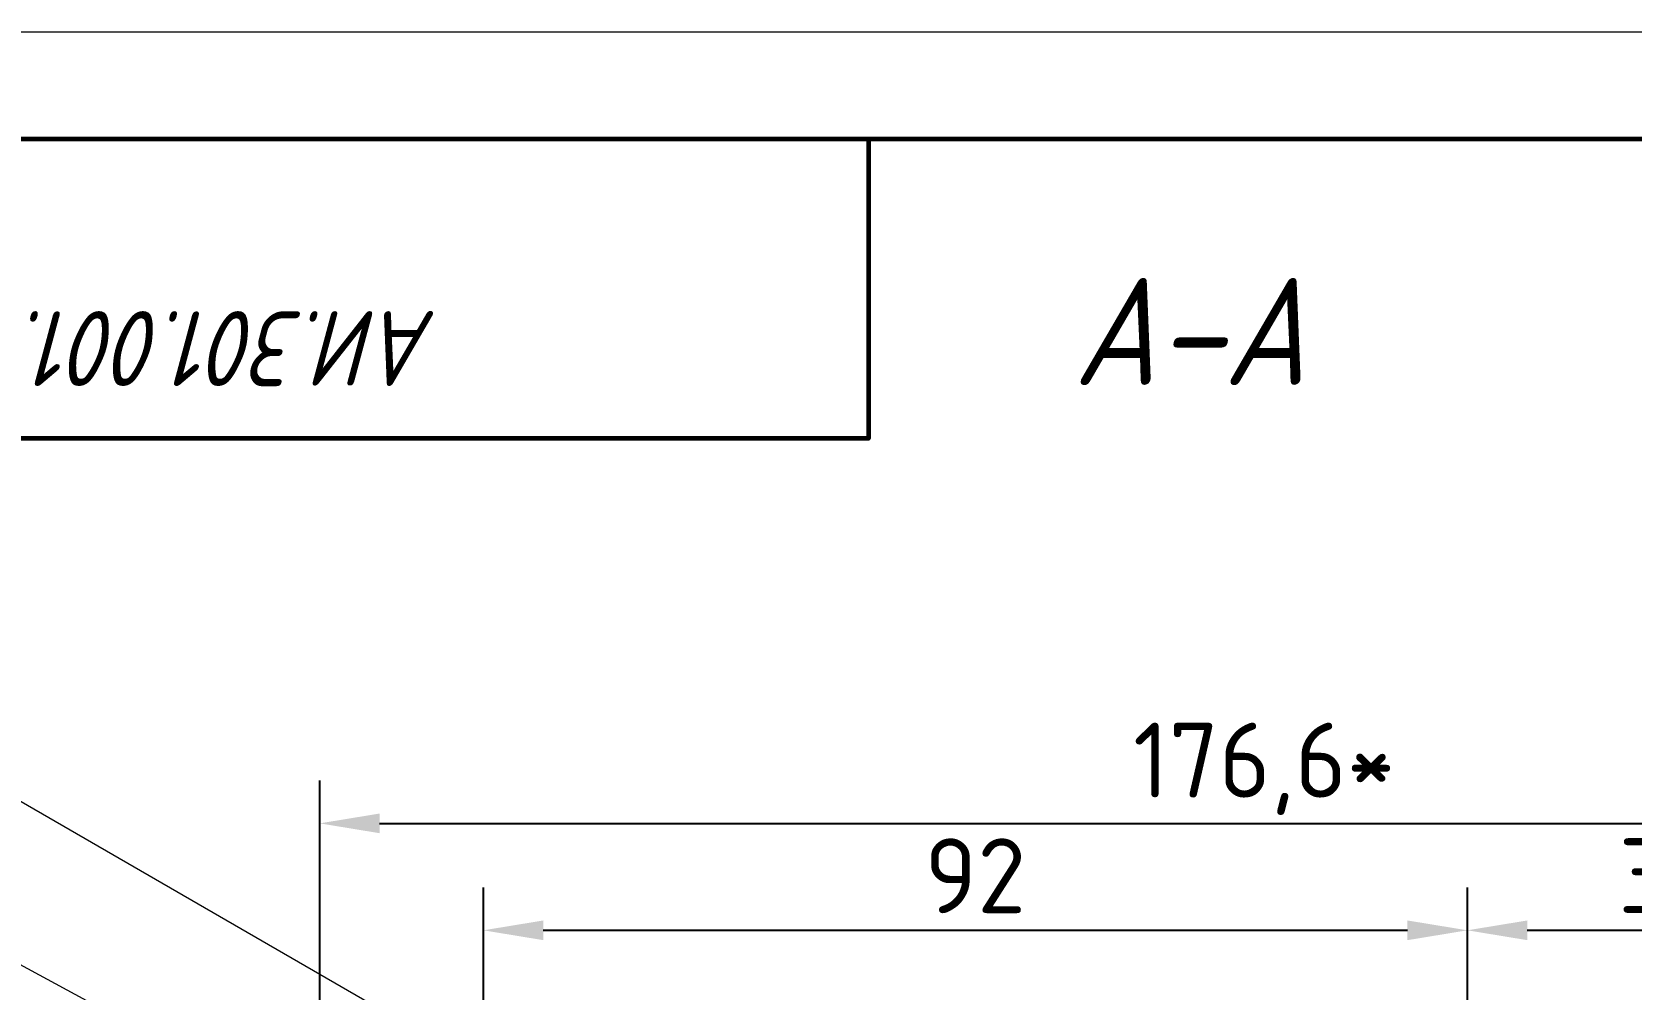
# Model space of a CAD drawing. Header units: millimetres. Extents: x 0 to 420, y 0 to 297.
# Drawn here: x 50.9 to 125.7, y 252.3 to 297 of the extents above; entities that cross this region are included whole.
import ezdxf
from ezdxf.enums import TextEntityAlignment as Align

# ---------------------------------------------------------------- set-up
doc = ezdxf.new("R2010")
doc.units = ezdxf.units.MM
for name, color, linetype, lineweight in [('DIM', 3, 'CONTINUOUS', 18), ('FRAME', 7, 'CONTINUOUS', 60), ('TEXT', 7, 'CONTINUOUS', 25), ('THIN', 7, 'CONTINUOUS', 18)]:
    doc.layers.add(name, color=color, linetype=linetype, lineweight=lineweight)
doc.styles.add('GOST', font='GOST_BU.ttf')
doc.dimstyles.new('ESKD', dxfattribs={"dimtxt": 3.5, "dimasz": 2.8, "dimexe": 2, "dimexo": 0, "dimgap": 0.8, "dimtad": 1, "dimdec": 1, "dimlfac": 2, "dimtxsty": 'GOST', "dimcen": 2.5, "dimclrd": 3, "dimclre": 3, "dimazin": 3, "dimtfac": 1, "dimtmove": 0, "dimatfit": 3})

msp = doc.modelspace()

# ---------------------------------------------------------------- linework, layer by layer
at = {"layer": 'FRAME'}
for points in [[(20, 292), (415, 292), (415, 5), (20, 5)], [(20, 292), (90, 292), (90, 278), (20, 278)]]:
    msp.add_lwpolyline(points, close=True, dxfattribs=at)
at = {"layer": 'THIN'}
msp.add_lwpolyline([(0, 297), (420, 297), (420, 0), (0, 0)], close=True, dxfattribs=at)
for points in [[(85, 241), (40, 267), (33, 267)], [(69.5, 243), (40, 259), (33, 259)]]:
    msp.add_lwpolyline(points, dxfattribs=at)

# ---------------------------------------------------------------- texts
at = {"layer": 'TEXT', "style": 'GOST', "oblique": 15, "width": 0.9}
msp.add_text('А–А', height=5, dxfattribs=at).set_placement((105, 279), align=Align.BOTTOM_CENTER)
msp.add_text('АИ.301.001.00 СБ', height=3.5, rotation=-180, dxfattribs=at).set_placement((55, 285), align=Align.BOTTOM_CENTER)

# ---------------------------------------------------------------- dimensions: what is measured, and where the dimension line sits
at = {"layer": 'DIM'}
for base, p1, p2, text in [((64.35, 260), (64.35, 221), (152.65, 221), '176,6*'), ((72, 255), (72, 248.5), (118, 248.5), '92'), ((118, 255), (118, 248.5), (137, 248), '38')]:
    msp.add_linear_dim(base=base, p1=p1, p2=p2, text=text, dimstyle='ESKD', dxfattribs=at).render()

doc.saveas('drawing.dxf')
